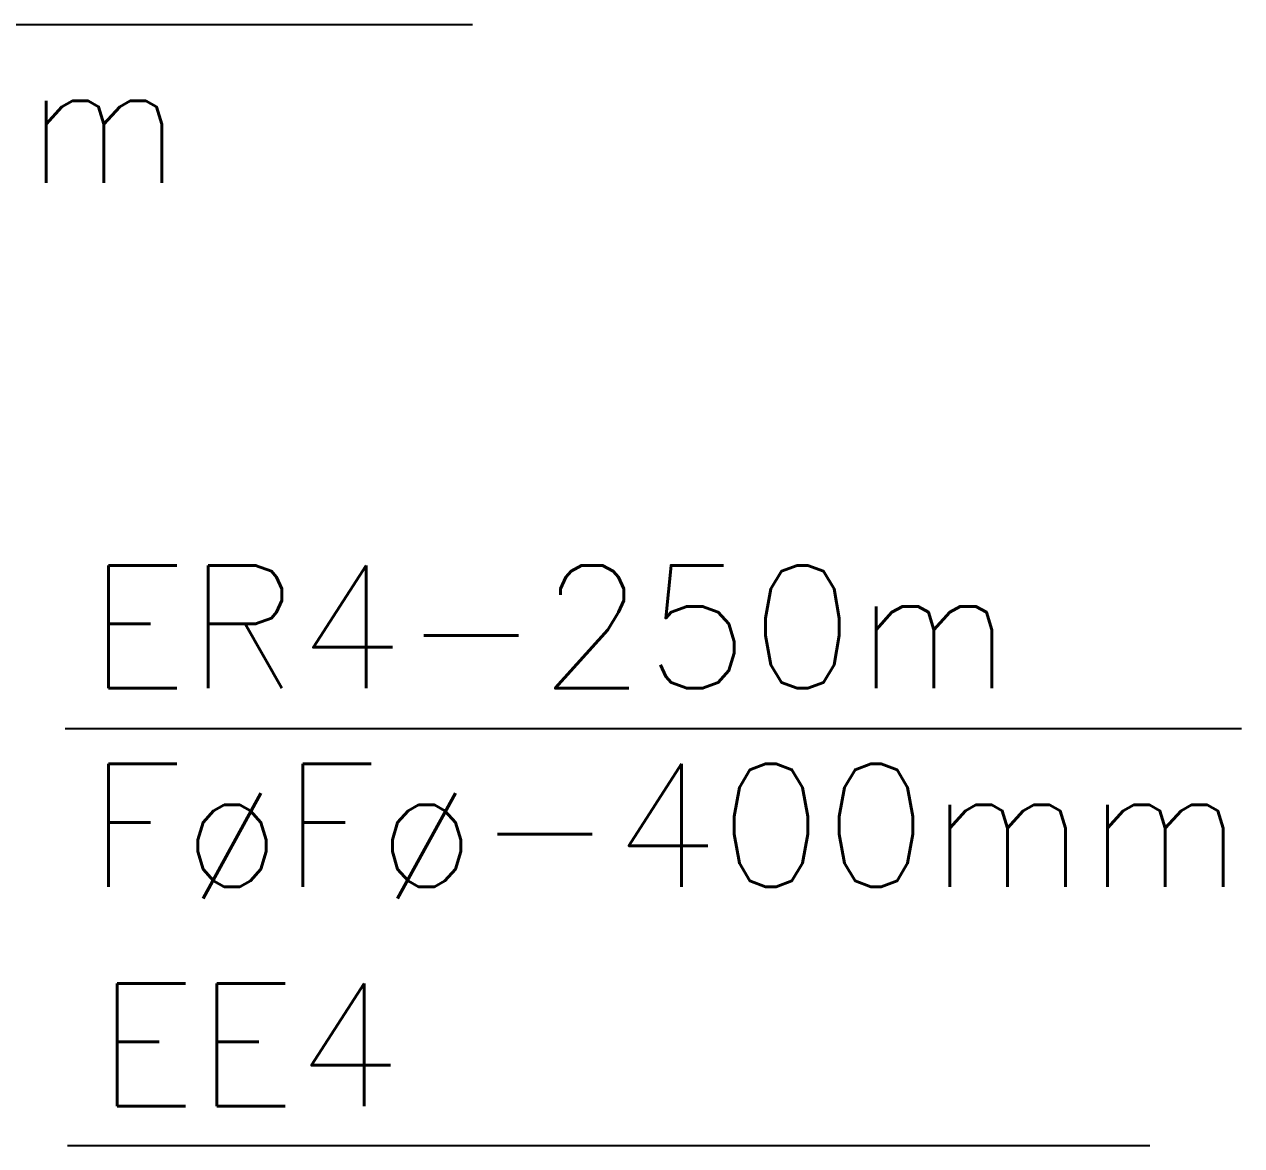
# Model space of a CAD drawing. Extents: x 587451 to 600081, y 7506605 to 7515945.
# Drawn here: x 593979 to 594525, y 7511389 to 7511892 of the extents above; entities that cross this region are included whole.
import ezdxf

# ---------------------------------------------------------------- set-up
doc = ezdxf.new("R2010")
doc.units = 0
doc.header["$LTSCALE"] = 280
doc.header["$MEASUREMENT"] = 0
doc.layers.add('TEXTO', color=5, linetype='CONTINUOUS')
doc.styles.get("Standard").update_dxf_attribs({"font": 'ROMANSBR.SHX'})

msp = doc.modelspace()

# ---------------------------------------------------------------- linework, layer by layer
at = {"layer": 'TEXTO'}
for p, q in [((593478.92, 7511891.66), (594179.77, 7511891.66)), ((593997.16, 7511576.1), (594524.59, 7511576.1)), ((593998.25, 7511389.06), (594483.49, 7511389.06))]:
    msp.add_line(p, q, dxfattribs=at)

# ---------------------------------------------------------------- texts
for s, p in [('%%237250 A 300mm', (593488.89, 7511820.69)), ('ER4-250m', (594007.12, 7511594.11)), ('F%%248F%%248-400mm', (594007.12, 7511505.14)), ('EE4', (594010.98, 7511406.79))]:
    msp.add_text(s, height=55, dxfattribs=at).set_placement(p)

doc.saveas('drawing.dxf')
